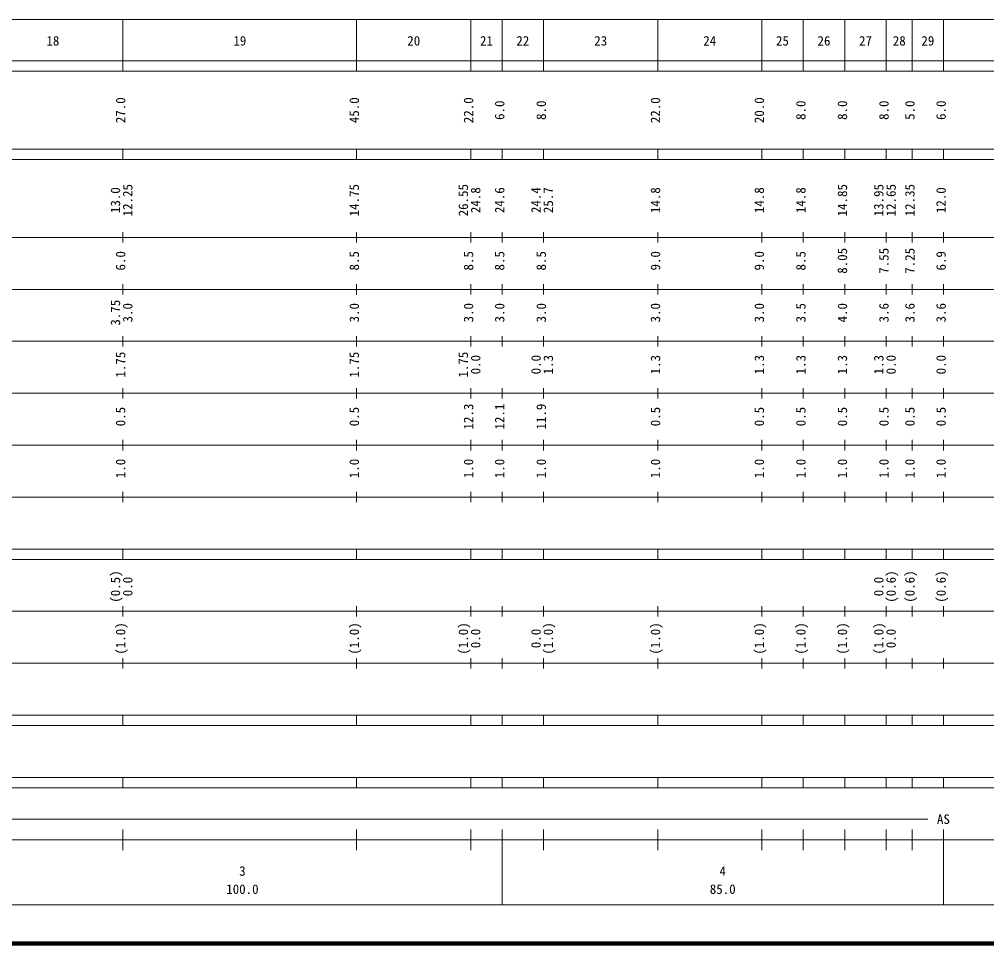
# Model space of a CAD drawing. Units: millimetres on the paper, enlarged 1000 times. Extents: x 40000 to 680000, y 20000 to 380000.
# Drawn here: x 275042 to 461326, y 20000 to 198000 of the extents above; entities that cross this region are included whole.
import ezdxf
from ezdxf.enums import TextEntityAlignment as Align

# ---------------------------------------------------------------- set-up
doc = ezdxf.new("R2010")
doc.units = ezdxf.units.MM
doc.header["$LTSCALE"] = 1000
doc.layers.add('M-TTL', color=2, linetype='Continuous', lineweight=140)
doc.layers.add('M-TTL-BAND', color=7, linetype='Continuous', lineweight=13)
doc.styles.add('ＭＳ ゴシック', font='')
doc.styles.get('ＭＳ ゴシック').set_extended_font_data('MS Gothic')

msp = doc.modelspace()

# ---------------------------------------------------------------- linework, layer by layer
at = {"layer": 'M-TTL'}
msp.add_line((40000, 20000), (680000, 20000), dxfattribs=at)
at = {"layer": 'M-TTL-BAND'}
for p, q in [((68000, 198000), (579000, 198000)), ((295000, 188000), (295000, 198000)), ((340000, 188000), (340000, 198000)), ((362000, 188000), (362000, 198000)), ((368000, 188000), (368000, 198000)), ((376000, 188000), (376000, 198000)), ((398000, 188000), (398000, 198000)), ((418000, 188000), (418000, 198000)), ((426000, 188000), (426000, 198000)), ((434000, 188000), (434000, 198000)), ((442000, 188000), (442000, 198000)), ((447000, 188000), (447000, 198000)), ((453000, 188000), (453000, 198000)), ((40000, 190000), (579000, 190000)), ((40000, 188000), (579000, 188000)), ((40000, 173000), (579000, 173000)), ((295000, 171000), (295000, 173000)), ((340000, 171000), (340000, 173000)), ((362000, 171000), (362000, 173000)), ((368000, 171000), (368000, 173000)), ((376000, 171000), (376000, 173000)), ((398000, 171000), (398000, 173000)), ((418000, 171000), (418000, 173000)), ((426000, 171000), (426000, 173000)), ((434000, 171000), (434000, 173000)), ((442000, 171000), (442000, 173000)), ((447000, 171000), (447000, 173000)), ((453000, 171000), (453000, 173000)), ((40000, 171000), (579000, 171000)), ((295000, 155000), (295000, 157000)), ((340000, 155000), (340000, 157000)), ((362000, 155000), (362000, 157000)), ((368000, 155000), (368000, 157000)), ((376000, 155000), (376000, 157000)), ((398000, 155000), (398000, 157000)), ((418000, 155000), (418000, 157000)), ((426000, 155000), (426000, 157000)), ((434000, 155000), (434000, 157000)), ((442000, 155000), (442000, 157000)), ((447000, 155000), (447000, 157000)), ((453000, 155000), (453000, 157000)), ((40000, 156000), (579000, 156000)), ((46000, 146000), (579000, 146000)), ((295000, 145000), (295000, 147000)), ((340000, 145000), (340000, 147000)), ((362000, 145000), (362000, 147000)), ((368000, 145000), (368000, 147000)), ((376000, 145000), (376000, 147000)), ((398000, 145000), (398000, 147000)), ((418000, 145000), (418000, 147000)), ((426000, 145000), (426000, 147000)), ((434000, 145000), (434000, 147000)), ((442000, 145000), (442000, 147000)), ((447000, 145000), (447000, 147000)), ((453000, 145000), (453000, 147000)), ((52000, 136000), (579000, 136000)), ((295000, 135000), (295000, 137000)), ((340000, 135000), (340000, 137000)), ((362000, 135000), (362000, 137000)), ((368000, 135000), (368000, 137000)), ((376000, 135000), (376000, 137000)), ((398000, 135000), (398000, 137000)), ((418000, 135000), (418000, 137000)), ((426000, 135000), (426000, 137000)), ((434000, 135000), (434000, 137000)), ((442000, 135000), (442000, 137000)), ((447000, 135000), (447000, 137000)), ((453000, 135000), (453000, 137000)), ((295000, 125000), (295000, 127000)), ((340000, 125000), (340000, 127000)), ((362000, 125000), (362000, 127000)), ((368000, 125000), (368000, 127000)), ((376000, 125000), (376000, 127000)), ((398000, 125000), (398000, 127000)), ((418000, 125000), (418000, 127000)), ((426000, 125000), (426000, 127000)), ((434000, 125000), (434000, 127000)), ((442000, 125000), (442000, 127000)), ((447000, 125000), (447000, 127000)), ((453000, 125000), (453000, 127000)), ((46000, 126000), (579000, 126000)), ((52000, 116000), (579000, 116000)), ((295000, 115000), (295000, 117000)), ((340000, 115000), (340000, 117000)), ((362000, 115000), (362000, 117000)), ((368000, 115000), (368000, 117000)), ((376000, 115000), (376000, 117000)), ((398000, 115000), (398000, 117000)), ((418000, 115000), (418000, 117000)), ((426000, 115000), (426000, 117000)), ((434000, 115000), (434000, 117000)), ((442000, 115000), (442000, 117000)), ((447000, 115000), (447000, 117000)), ((453000, 115000), (453000, 117000)), ((295000, 105000), (295000, 107000)), ((340000, 105000), (340000, 107000)), ((362000, 105000), (362000, 107000)), ((368000, 105000), (368000, 107000)), ((376000, 105000), (376000, 107000)), ((398000, 105000), (398000, 107000)), ((418000, 105000), (418000, 107000)), ((426000, 105000), (426000, 107000)), ((434000, 105000), (434000, 107000)), ((442000, 105000), (442000, 107000)), ((447000, 105000), (447000, 107000)), ((453000, 105000), (453000, 107000)), ((46000, 106000), (579000, 106000)), ((40000, 96000), (579000, 96000)), ((295000, 94000), (295000, 96000)), ((340000, 94000), (340000, 96000)), ((362000, 94000), (362000, 96000)), ((368000, 94000), (368000, 96000)), ((376000, 94000), (376000, 96000)), ((398000, 94000), (398000, 96000)), ((418000, 94000), (418000, 96000)), ((426000, 94000), (426000, 96000)), ((434000, 94000), (434000, 96000)), ((442000, 94000), (442000, 96000)), ((447000, 94000), (447000, 96000)), ((453000, 94000), (453000, 96000)), ((40000, 94000), (579000, 94000)), ((49000, 84000), (579000, 84000)), ((295000, 83000), (295000, 85000)), ((340000, 83000), (340000, 85000)), ((362000, 83000), (362000, 85000)), ((368000, 83000), (368000, 85000)), ((376000, 83000), (376000, 85000)), ((398000, 83000), (398000, 85000)), ((418000, 83000), (418000, 85000)), ((426000, 83000), (426000, 85000)), ((434000, 83000), (434000, 85000)), ((442000, 83000), (442000, 85000)), ((447000, 83000), (447000, 85000)), ((453000, 83000), (453000, 85000)), ((295000, 73000), (295000, 75000)), ((340000, 73000), (340000, 75000)), ((362000, 73000), (362000, 75000)), ((368000, 73000), (368000, 75000)), ((376000, 73000), (376000, 75000)), ((398000, 73000), (398000, 75000)), ((418000, 73000), (418000, 75000)), ((426000, 73000), (426000, 75000)), ((434000, 73000), (434000, 75000)), ((442000, 73000), (442000, 75000)), ((447000, 73000), (447000, 75000)), ((453000, 73000), (453000, 75000)), ((40000, 74000), (579000, 74000)), ((40000, 64000), (579000, 64000)), ((295000, 62000), (295000, 64000)), ((340000, 62000), (340000, 64000)), ((362000, 62000), (362000, 64000)), ((368000, 62000), (368000, 64000)), ((376000, 62000), (376000, 64000)), ((398000, 62000), (398000, 64000)), ((418000, 62000), (418000, 64000)), ((426000, 62000), (426000, 64000)), ((434000, 62000), (434000, 64000)), ((442000, 62000), (442000, 64000)), ((447000, 62000), (447000, 64000)), ((453000, 62000), (453000, 64000)), ((40000, 62000), (579000, 62000)), ((40000, 52000), (579000, 52000)), ((295000, 50000), (295000, 52000)), ((340000, 50000), (340000, 52000)), ((362000, 50000), (362000, 52000)), ((368000, 50000), (368000, 52000)), ((376000, 50000), (376000, 52000)), ((398000, 50000), (398000, 52000)), ((418000, 50000), (418000, 52000)), ((426000, 50000), (426000, 52000)), ((434000, 50000), (434000, 52000)), ((442000, 50000), (442000, 52000)), ((447000, 50000), (447000, 52000)), ((453000, 50000), (453000, 52000)), ((40000, 50000), (579000, 50000)), ((71000, 44000), (450000, 44000)), ((295000, 38000), (295000, 42000)), ((340000, 38000), (340000, 42000)), ((362000, 38000), (362000, 42000)), ((368000, 27500), (368000, 42000)), ((376000, 38000), (376000, 42000)), ((398000, 38000), (398000, 42000)), ((418000, 38000), (418000, 42000)), ((426000, 38000), (426000, 42000)), ((434000, 38000), (434000, 42000)), ((442000, 38000), (442000, 42000)), ((447000, 38000), (447000, 42000)), ((453000, 27500), (453000, 42000)), ((40000, 40000), (579000, 40000)), ((68000, 27500), (579000, 27500))]:
    msp.add_line(p, q, dxfattribs=at)

# ---------------------------------------------------------------- texts
at = {"layer": 'M-TTL-BAND', "style": 'ＭＳ ゴシック'}
for s, p in [('18', (281500, 192405)), ('19', (317500, 192405)), ('20', (351000, 192405)), ('21', (365000, 192405)), ('22', (372000, 192405)), ('23', (387000, 192405)), ('24', (408000, 192405)), ('25', (422000, 192405)), ('26', (430000, 192405)), ('27', (438000, 192405)), ('28', (444500, 192405)), ('29', (450000, 192405)), ('AS', (453000, 42500)), ('3', (318000, 32523)), ('4', (410500, 32523)), ('100.0', (318000, 29033)), ('85.0', (410500, 29033))]:
    msp.add_text(s, height=1833, dxfattribs=at).set_placement(p, align=Align.BOTTOM_CENTER)
for s, p in [('27.0', (296000, 180500)), ('45.0', (341000, 180500)), ('22.0', (363000, 180500)), ('22.0', (399000, 180500)), ('20.0', (419000, 180500)), ('6.0', (369000, 180500)), ('8.0', (377000, 180500)), ('8.0', (427000, 180500)), ('8.0', (435000, 180500)), ('8.0', (443000, 180500)), ('5.0', (448000, 180500)), ('6.0', (454000, 180500)), ('12.25', (297370, 163174)), ('14.75', (341000, 163174)), ('26.55', (362000, 163174)), ('14.85', (435000, 163174)), ('13.95', (442000, 163174)), ('12.65', (444370, 163174)), ('12.35', (448000, 163174)), ('13.0', (295000, 163174)), ('24.8', (364370, 163174)), ('24.6', (369000, 163174)), ('24.4', (376000, 163174)), ('25.7', (378370, 163174)), ('14.8', (399000, 163174)), ('14.8', (419000, 163174)), ('14.8', (427000, 163174)), ('12.0', (454000, 163174)), ('6.0', (296000, 151500)), ('8.5', (341000, 151500)), ('8.5', (363000, 151500)), ('8.5', (369000, 151500)), ('8.5', (377000, 151500)), ('9.0', (399000, 151500)), ('9.0', (419000, 151500)), ('8.5', (427000, 151500)), ('8.05', (435000, 151500)), ('7.55', (443000, 151500)), ('7.25', (448000, 151500)), ('6.9', (454000, 151500)), ('3.75', (295000, 141500)), ('3.0', (297370, 141500)), ('3.0', (341000, 141500)), ('3.0', (363000, 141500)), ('3.0', (369000, 141500)), ('3.0', (377000, 141500)), ('3.0', (399000, 141500)), ('3.0', (419000, 141500)), ('3.5', (427000, 141500)), ('4.0', (435000, 141500)), ('3.6', (443000, 141500)), ('3.6', (448000, 141500)), ('3.6', (454000, 141500)), ('1.75', (296000, 131500)), ('1.75', (341000, 131500)), ('1.75', (362000, 131500)), ('0.0', (364370, 131500)), ('0.0', (376000, 131500)), ('1.3', (378370, 131500)), ('1.3', (399000, 131500)), ('1.3', (419000, 131500)), ('1.3', (427000, 131500)), ('1.3', (435000, 131500)), ('1.3', (442000, 131500)), ('0.0', (444370, 131500)), ('0.0', (454000, 131500)), ('0.5', (296000, 121500)), ('0.5', (341000, 121500)), ('12.3', (363000, 121500)), ('12.1', (369000, 121500)), ('11.9', (377000, 121500)), ('0.5', (399000, 121500)), ('0.5', (419000, 121500)), ('0.5', (427000, 121500)), ('0.5', (435000, 121500)), ('0.5', (443000, 121500)), ('0.5', (448000, 121500)), ('0.5', (454000, 121500)), ('1.0', (296000, 111500)), ('1.0', (341000, 111500)), ('1.0', (363000, 111500)), ('1.0', (369000, 111500)), ('1.0', (377000, 111500)), ('1.0', (399000, 111500)), ('1.0', (419000, 111500)), ('1.0', (427000, 111500)), ('1.0', (435000, 111500)), ('1.0', (443000, 111500)), ('1.0', (448000, 111500)), ('1.0', (454000, 111500)), ('(0.5)', (295000, 88764)), ('(0.6)', (444370, 88764)), ('(0.6)', (448000, 88764)), ('(0.6)', (454000, 88764)), ('0.0', (297370, 88764)), ('0.0', (442000, 88764)), ('(1.0)', (296000, 78764)), ('(1.0)', (341000, 78764)), ('(1.0)', (362000, 78764)), ('0.0', (364370, 78764)), ('0.0', (376000, 78764)), ('(1.0)', (378370, 78764)), ('(1.0)', (399000, 78764)), ('(1.0)', (419000, 78764)), ('(1.0)', (427000, 78764)), ('(1.0)', (435000, 78764)), ('(1.0)', (442000, 78764)), ('0.0', (444370, 78764))]:
    msp.add_text(s, height=1833, rotation=90, dxfattribs=at).set_placement(p, align=Align.BOTTOM_CENTER)

doc.saveas('drawing.dxf')
